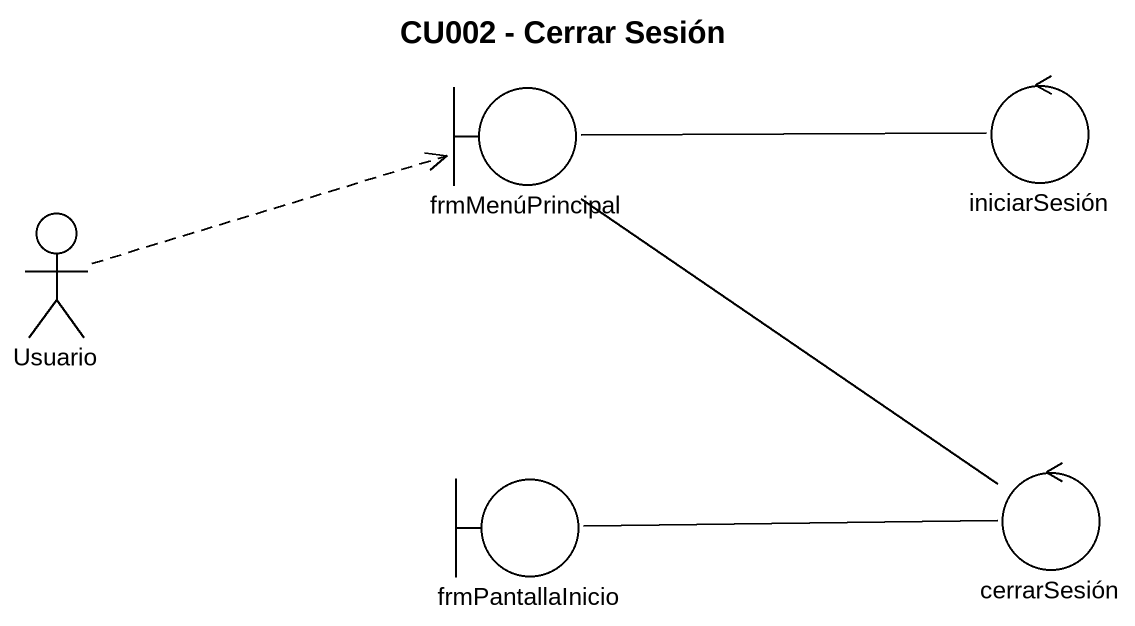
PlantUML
@startuml
title CU002 - Cerrar Sesión
boundary frmMenúPrincipal
control iniciarSesión
actor Usuario
control cerrarSesión
boundary frmPantallaInicio
frmMenúPrincipal -- cerrarSesión
iniciarSesión -left- frmMenúPrincipal
Usuario .right.> frmMenúPrincipal
cerrarSesión -left- frmPantallaInicio
@enduml
